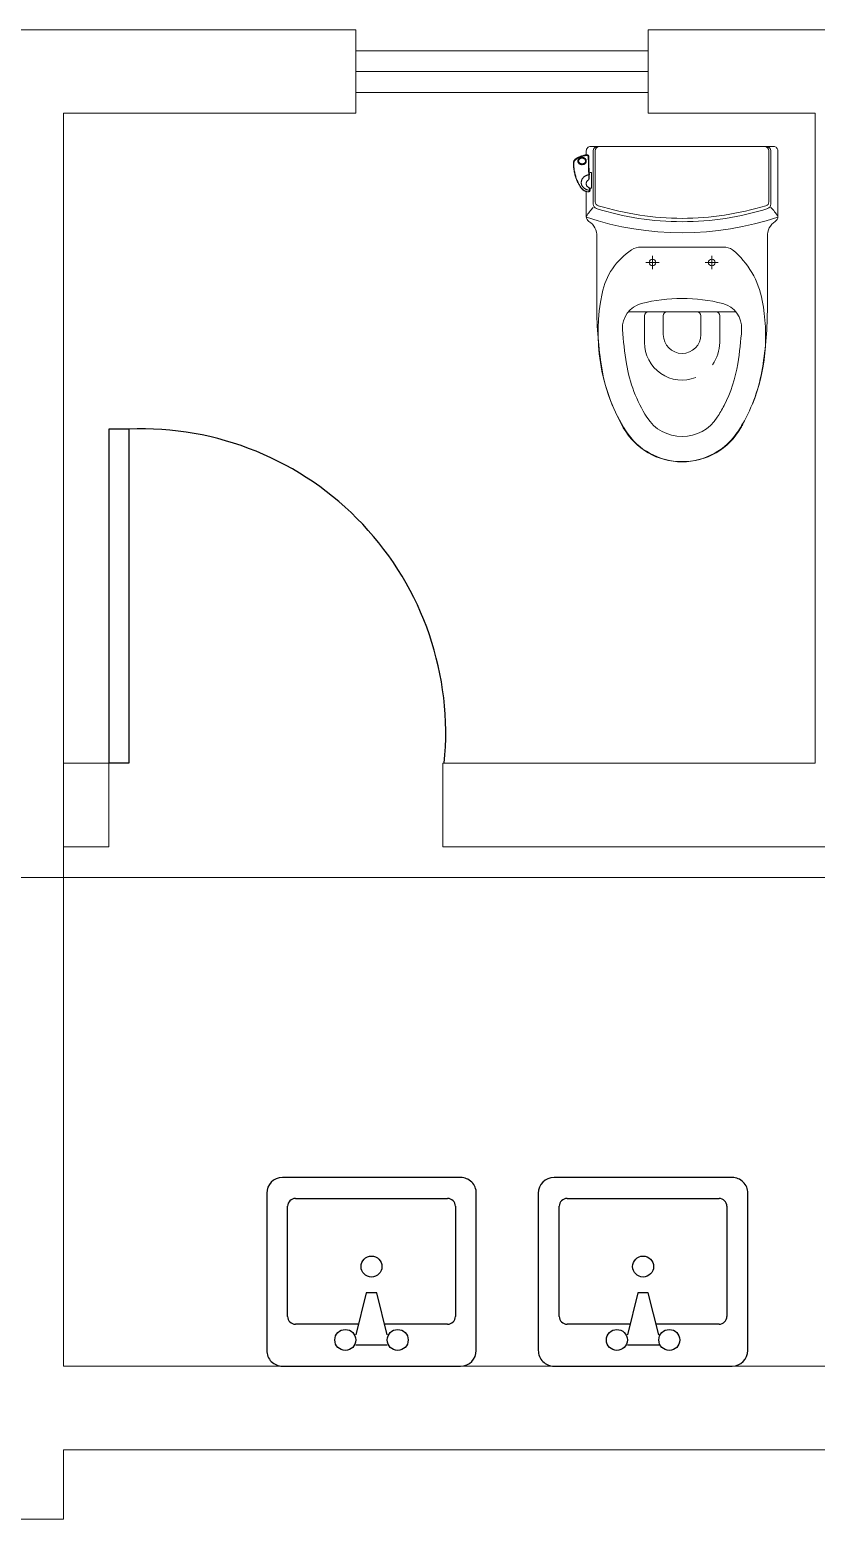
# Model space of a CAD drawing. Header units: inches. Extents: x 4 to 844, y 19 to 530.
# Drawn here: x 456.82 to 462.8, y 105.74 to 117.07 of the extents above; entities that cross this region are included whole.
import ezdxf

# ---------------------------------------------------------------- set-up
doc = ezdxf.new("R2010")
doc.units = ezdxf.units.IN
doc.header["$MEASUREMENT"] = 0
doc.linetypes.add('HIDDEN', pattern=[0.375, 0.25, -0.125])
for name, color, linetype in [('1', 1, 'Continuous'), ('BODY', 7, 'Continuous'), ('COVER', 7, 'Continuous'), ('DIM', 7, 'Continuous'), ('FUR', 6, 'Continuous'), ('HIDDEN', 8, 'HIDDEN'), ('TOIL', 2, 'Continuous')]:
    doc.layers.add(name, color=color, linetype=linetype)
doc.layers.add('EJES', color=2, linetype='Continuous', lineweight=100)

# ---------------------------------------------------------------- blocks, each defined once
blk = doc.blocks.new('DESK4')
at = {"color": 0}
for p, q in [((0, 1), (-0.06, 1)), ((0, 0), (-0.06, 0))]:
    blk.add_line(p, q, dxfattribs=at)
blk.add_lwpolyline([(-0.06, 1), (-0.06, 0)], dxfattribs=at)
blk.add_lwpolyline([(0.944, 0, 0.455404), (0, 1), (0, 0)], format="xyb", dxfattribs=at)
blk = doc.blocks.new('LAV3')
at = {"color": 0, "linetype": 'ByBlock'}
for p, q in [((177.8, 254), (-203.2, 254)), ((-241.3, 215.9), (-241.3, -215.9)), ((-139.7, 31.75), (-139.7, 184.15)), ((-120.65, 203.2), (146.05, 203.2)), ((165.1, 184.15), (165.1, -184.15)), ((215.9, -215.9), (215.9, 215.9)), ((-190.5, -38.1), (-190.5, 38.1)), ((-63.5, 12.7), (-165.1, 38.1)), ((-63.5, -12.7), (-63.5, 12.7)), ((-165.1, -38.1), (-63.5, -12.7)), ((-139.7, -184.15), (-139.7, -31.75)), ((146.05, -203.2), (-120.65, -203.2)), ((-203.2, -254), (177.8, -254))]:
    blk.add_line(p, q, dxfattribs=at)
for centre in [(-177.8, 63.5), (0, 0), (-177.8, -63.5)]:
    blk.add_circle(centre, 25.4, dxfattribs=at)
for centre, radius, start, end in [((-203.2, 215.9), 38.1, 90, 180), ((177.8, 215.9), 38.1, 0, 90), ((-120.65, 184.15), 19.05, 90, 180), ((146.05, 184.15), 19.05, 0, 90), ((-203.2, -215.9), 38.1, 180, 270), ((-120.65, -184.15), 19.05, 180, 270), ((146.05, -184.15), 19.05, 270, 0), ((177.8, -215.9), 38.1, 270, 0)]:
    blk.add_arc(centre, radius, start, end, dxfattribs=at)
blk = doc.blocks.new('洗手盆-6')
at = {"layer": 'TOIL', "color": 177, "lineweight": 100, "true_color": 0x293189}
blk.add_blockref('LAV3', (203.2, -254), dxfattribs=at)

msp = doc.modelspace()

# ---------------------------------------------------------------- linework, layer by layer
at = {"color": 18, "lineweight": 0, "true_color": 0x000000}
for p, q in [((453.26432, 117.06507), (458.34601, 117.06507)), ((453.26432, 117.06507), (459.29771, 117.06507)), ((459.29771, 116.42986), (459.29771, 117.06507)), ((461.52114, 116.42986), (461.52114, 117.06507)), ((463.74437, 117.06507), (461.52114, 117.06507)), ((459.29771, 116.90627), (461.52114, 116.90627)), ((459.29771, 116.74747), (461.52114, 116.74747)), ((459.29771, 116.58866), (461.52114, 116.58866)), ((457.0754, 116.42986), (459.29771, 116.42986)), ((457.07559, 116.42986), (457.07559, 106.90169)), ((461.52114, 116.42986), (462.79156, 116.42986)), ((462.79156, 116.42986), (462.79156, 111.48764)), ((457.57236, 111.48764), (457.0754, 111.48764)), ((457.1023, 111.48764), (457.57236, 111.48764)), ((457.1023, 111.48764), (457.41991, 111.48764)), ((457.41991, 111.48764), (457.41991, 110.85243)), ((459.96075, 111.48764), (462.79156, 111.48764)), ((459.96075, 111.48764), (459.96075, 110.85243)), ((457.41991, 110.85243), (457.0754, 110.85243)), ((459.96075, 110.85243), (463.74437, 110.85243)), ((457.07559, 106.90169), (467.87424, 106.90169)), ((457.07559, 106.26648), (457.07559, 105.73761)), ((457.07559, 106.26648), (467.87418, 106.26648)), ((456.44038, 105.73761), (457.07559, 105.73761))]:
    msp.add_line(p, q, dxfattribs=at)
at = {"layer": '1', "color": 18, "linetype": 'ByBlock', "lineweight": 0, "true_color": 0x000000}
for p, q in [((461.02112, 116.10684), (461.01452, 116.1047)), ((461.02008, 116.10661), (461.01692, 116.10559)), ((461.02325, 116.10757), (461.02008, 116.10661)), ((461.0278, 116.10877), (461.02112, 116.10684)), ((461.02644, 116.10849), (461.02325, 116.10757)), ((461.02964, 116.10935), (461.02644, 116.10849)), ((461.03454, 116.11048), (461.0278, 116.10877)), ((461.03286, 116.11017), (461.02964, 116.10935)), ((461.0361, 116.11094), (461.03286, 116.11017)), ((461.04134, 116.11198), (461.03454, 116.11048)), ((461.0416, 116.10716), (461.03493, 116.10568)), ((461.03933, 116.11166), (461.0361, 116.11094)), ((461.04256, 116.11233), (461.03933, 116.11166)), ((461.04819, 116.11327), (461.04134, 116.11198)), ((461.04831, 116.10843), (461.0416, 116.10716)), ((461.04582, 116.11295), (461.04256, 116.11233)), ((461.04911, 116.11352), (461.04582, 116.11295)), ((461.05507, 116.11434), (461.04819, 116.11327)), ((461.05506, 116.10948), (461.04831, 116.10843)), ((461.05241, 116.11405), (461.04911, 116.11352)), ((461.05514, 116.11445), (461.05241, 116.11405)), ((461.05618, 116.10957), (461.05506, 116.10948)), ((461.05659, 116.11445), (461.05507, 116.11434)), ((461.05541, 116.11448), (461.05514, 116.11445)), ((461.05622, 116.11455), (461.05541, 116.11448)), ((461.05731, 116.10953), (461.05618, 116.10957)), ((461.05703, 116.11457), (461.05622, 116.11455)), ((461.05812, 116.11439), (461.05659, 116.11445)), ((461.05784, 116.11453), (461.05703, 116.11457)), ((461.05843, 116.10936), (461.05731, 116.10953)), ((461.05865, 116.11445), (461.05784, 116.11453)), ((461.05963, 116.11416), (461.05812, 116.11439)), ((461.05946, 116.10908), (461.05843, 116.10936)), ((461.05945, 116.11432), (461.05865, 116.11445)), ((461.06024, 116.11413), (461.05945, 116.11432)), ((461.06046, 116.10868), (461.05946, 116.10908)), ((461.061, 116.11378), (461.05963, 116.11416)), ((461.06103, 116.11389), (461.06024, 116.11413)), ((461.06141, 116.10818), (461.06046, 116.10868)), ((461.06233, 116.11325), (461.061, 116.11378)), ((461.0618, 116.11361), (461.06103, 116.11389)), ((461.0623, 116.10757), (461.06141, 116.10818)), ((461.06254, 116.11327), (461.0618, 116.11361)), ((461.06312, 116.10687), (461.0623, 116.10757)), ((461.06359, 116.11258), (461.06233, 116.11325)), ((461.06327, 116.11289), (461.06254, 116.11327)), ((461.06385, 116.10609), (461.06312, 116.10687)), ((461.06396, 116.11247), (461.06327, 116.11289)), ((461.06476, 116.11178), (461.06359, 116.11258)), ((461.06463, 116.11201), (461.06396, 116.11247)), ((461.06525, 116.11151), (461.06463, 116.11201)), ((461.06585, 116.11085), (461.06476, 116.11178)), ((461.06585, 116.11097), (461.06525, 116.11151)), ((461.06642, 116.11039), (461.06585, 116.11097)), ((461.06682, 116.10982), (461.06585, 116.11085)), ((461.06695, 116.10977), (461.06642, 116.11039)), ((461.06766, 116.10869), (461.06682, 116.10982)), ((461.06744, 116.10912), (461.06695, 116.10977)), ((461.06768, 116.10877), (461.06744, 116.10912)), ((461.06837, 116.10747), (461.06766, 116.10869)), ((461.06894, 116.10619), (461.06837, 116.10747)), ((460.95261, 116.04976), (460.95258, 116.049)), ((460.95262, 116.04582), (460.95259, 116.04698)), ((460.9526, 116.04698), (460.95262, 116.04835)), ((460.95262, 116.04582), (460.9526, 116.04698)), ((460.95264, 116.05044), (460.95261, 116.04976)), ((460.95262, 116.04835), (460.95277, 116.05087)), ((460.95289, 116.03868), (460.95262, 116.04582)), ((460.9528, 116.05255), (460.95264, 116.05044)), ((460.95277, 116.05087), (460.95306, 116.05339)), ((460.95318, 116.05531), (460.9528, 116.05255)), ((460.95329, 116.03158), (460.95289, 116.03868)), ((460.95306, 116.05339), (460.95352, 116.05595)), ((460.95371, 116.05796), (460.95318, 116.05531)), ((460.95382, 116.02451), (460.95329, 116.03158)), ((460.95352, 116.05595), (460.95413, 116.05849)), ((460.95441, 116.06058), (460.95371, 116.05796)), ((460.95448, 116.01749), (460.95382, 116.02451)), ((460.95413, 116.05849), (460.95489, 116.06099)), ((460.95526, 116.06315), (460.95441, 116.06058)), ((460.95527, 116.01051), (460.95448, 116.01749)), ((460.95489, 116.06099), (460.95577, 116.06338)), ((460.95624, 116.06557), (460.95526, 116.06315)), ((460.95639, 116.0022), (460.95527, 116.01051)), ((460.95559, 116.04754), (460.95558, 116.04489)), ((460.95558, 116.04489), (460.9559, 116.0368)), ((460.95578, 116.05019), (460.95559, 116.04754)), ((460.95577, 116.06338), (460.95679, 116.06572)), ((460.95613, 116.05281), (460.95578, 116.05019)), ((460.9559, 116.0368), (460.95639, 116.02875)), ((460.95663, 116.05533), (460.95613, 116.05281)), ((460.95736, 116.06794), (460.95624, 116.06557)), ((460.95639, 116.02875), (460.95704, 116.02075)), ((460.95769, 115.99396), (460.95639, 116.0022)), ((460.95729, 116.05782), (460.95663, 116.05533)), ((460.95679, 116.06572), (460.95795, 116.068)), ((460.95704, 116.02075), (460.95785, 116.0128)), ((460.95811, 116.06026), (460.95729, 116.05782)), ((460.95862, 116.07024), (460.95736, 116.06794)), ((460.95917, 115.98579), (460.95769, 115.99396)), ((460.95785, 116.0128), (460.95883, 116.00492)), ((460.95795, 116.068), (460.95927, 116.07027)), ((460.95902, 116.06253), (460.95811, 116.06026)), ((460.95997, 116.07241), (460.95862, 116.07024)), ((460.95883, 116.00492), (460.95999, 115.99699)), ((460.96007, 116.06475), (460.95902, 116.06253)), ((460.95927, 116.07027), (460.96073, 116.07248)), ((460.96145, 116.07451), (460.95997, 116.07241)), ((460.95999, 115.99699), (460.96132, 115.98913)), ((460.96125, 116.0669), (460.96007, 116.06475)), ((460.96073, 116.07248), (460.96232, 116.07459)), ((460.96252, 116.06893), (460.96125, 116.0669)), ((460.96305, 116.07652), (460.96145, 116.07451)), ((460.96232, 116.07459), (460.96412, 116.07671)), ((460.9639, 116.07089), (460.96252, 116.06893)), ((460.96482, 116.07849), (460.96305, 116.07652)), ((460.9654, 116.07277), (460.9639, 116.07089)), ((460.96412, 116.07671), (460.96605, 116.07873)), ((460.9667, 116.08037), (460.96482, 116.07849)), ((460.96705, 116.07463), (460.9654, 116.07277)), ((460.96605, 116.07873), (460.9681, 116.08062)), ((460.96869, 116.08214), (460.9667, 116.08037)), ((460.96881, 116.07638), (460.96705, 116.07463)), ((460.9681, 116.08062), (460.97035, 116.08245)), ((460.97073, 116.08375), (460.96869, 116.08214)), ((460.97067, 116.07804), (460.96881, 116.07638)), ((460.97035, 116.08245), (460.97271, 116.08415)), ((460.97258, 116.07955), (460.97067, 116.07804)), ((460.97285, 116.08525), (460.97073, 116.08375)), ((460.97457, 116.08095), (460.97258, 116.07955)), ((460.97271, 116.08415), (460.97518, 116.08569)), ((460.97507, 116.08663), (460.97285, 116.08525)), ((460.97664, 116.08224), (460.97457, 116.08095)), ((460.97768, 116.08821), (460.97514, 116.08674)), ((460.9802, 116.08955), (460.97517, 116.08669)), ((460.98167, 116.0851), (460.97664, 116.08224)), ((460.98056, 116.08981), (460.97768, 116.08821)), ((460.98542, 116.09232), (460.9802, 116.08955)), ((460.98345, 116.09137), (460.98056, 116.08981)), ((460.98679, 116.08783), (460.98167, 116.0851)), ((460.98637, 116.09288), (460.98345, 116.09137)), ((460.99072, 116.09496), (460.98542, 116.09232)), ((460.98933, 116.09436), (460.98637, 116.09288)), ((460.99199, 116.09042), (460.98679, 116.08783)), ((460.987, 116.06678), (460.98704, 116.06877)), ((460.98713, 116.06479), (460.987, 116.06678)), ((460.98704, 116.06877), (460.98724, 116.07075)), ((460.98741, 116.06281), (460.98713, 116.06479)), ((460.98724, 116.07075), (460.9876, 116.07271)), ((460.98786, 116.06087), (460.98741, 116.06281)), ((460.9876, 116.07271), (460.98812, 116.07462)), ((460.98847, 116.05897), (460.98786, 116.06087)), ((460.98812, 116.07462), (460.98879, 116.07649)), ((460.98922, 116.05713), (460.98847, 116.05897)), ((460.98879, 116.07649), (460.9896, 116.0783)), ((460.9901, 116.05535), (460.98922, 116.05713)), ((460.99231, 116.09579), (460.98933, 116.09436)), ((460.9896, 116.0783), (460.99055, 116.08003)), ((460.99112, 116.05364), (460.9901, 116.05535)), ((460.99055, 116.08003), (460.99162, 116.08169)), ((460.9961, 116.09746), (460.99072, 116.09496)), ((460.99226, 116.05201), (460.99112, 116.05364)), ((460.99162, 116.08169), (460.99281, 116.08326)), ((460.99726, 116.09287), (460.99199, 116.09042)), ((460.99377, 116.05017), (460.99226, 116.05201)), ((460.99531, 116.09718), (460.99231, 116.09579)), ((460.99242, 116.06847), (460.99239, 116.06692)), ((460.99239, 116.06692), (460.99249, 116.06536)), ((460.99259, 116.07002), (460.99242, 116.06847)), ((460.99249, 116.06536), (460.99273, 116.06382)), ((460.99289, 116.07154), (460.99259, 116.07002)), ((460.99273, 116.06382), (460.9931, 116.06231)), ((460.99281, 116.08326), (460.9941, 116.08475)), ((460.99333, 116.07305), (460.99289, 116.07154)), ((460.9931, 116.06231), (460.9936, 116.06083)), ((460.99388, 116.07449), (460.99333, 116.07305)), ((460.9936, 116.06083), (460.99423, 116.05937)), ((460.99543, 116.04846), (460.99377, 116.05017)), ((460.99456, 116.0759), (460.99388, 116.07449)), ((460.9941, 116.08475), (460.99577, 116.0864)), ((460.99423, 116.05937), (460.99496, 116.05799)), ((460.99535, 116.07727), (460.99456, 116.0759)), ((460.99496, 116.05799), (460.9958, 116.05665)), ((460.99833, 116.09852), (460.99531, 116.09718)), ((460.99624, 116.07856), (460.99535, 116.07727)), ((460.99721, 116.04689), (460.99543, 116.04846)), ((460.99577, 116.0864), (460.99756, 116.08791)), ((460.9958, 116.05665), (460.99676, 116.05537)), ((461.00155, 116.0998), (460.9961, 116.09746)), ((460.99722, 116.07978), (460.99624, 116.07856)), ((460.99676, 116.05537), (460.99833, 116.05361)), ((460.9991, 116.04546), (460.99721, 116.04689)), ((460.99831, 116.08095), (460.99722, 116.07978)), ((461.0026, 116.09518), (460.99726, 116.09287)), ((460.99756, 116.08791), (460.99947, 116.08928)), ((460.99969, 116.08223), (460.99831, 116.08095)), ((461.00138, 116.09981), (460.99833, 116.09852)), ((460.99833, 116.05361), (461.00012, 116.05197)), ((461.00109, 116.04417), (460.9991, 116.04546)), ((460.99947, 116.08928), (461.00147, 116.0905)), ((461.00119, 116.08342), (460.99969, 116.08223)), ((461.00012, 116.05197), (461.00203, 116.05053)), ((461.00368, 116.04277), (461.00109, 116.04417)), ((461.00278, 116.08449), (461.00119, 116.08342)), ((461.00444, 116.10106), (461.00138, 116.09981)), ((461.00147, 116.0905), (461.00354, 116.09158)), ((461.00799, 116.10235), (461.00155, 116.0998)), ((461.00203, 116.05053), (461.00411, 116.04925)), ((461.00891, 116.09768), (461.0026, 116.09518)), ((461.00444, 116.08544), (461.00278, 116.08449)), ((461.00354, 116.09158), (461.00623, 116.0927)), ((461.00639, 116.04159), (461.00368, 116.04277)), ((461.00411, 116.04925), (461.00625, 116.04816)), ((461.00753, 116.10226), (461.00444, 116.10106)), ((461.00619, 116.08629), (461.00444, 116.08544)), ((461.00842, 116.08716), (461.00619, 116.08629)), ((461.00623, 116.0927), (461.00901, 116.0936)), ((461.00625, 116.04816), (461.00852, 116.04723)), ((461.00917, 116.04064), (461.00639, 116.04159)), ((461.01065, 116.10342), (461.00753, 116.10226)), ((461.01452, 116.1047), (461.00799, 116.10235)), ((461.01074, 116.08787), (461.00842, 116.08716)), ((461.00852, 116.04723), (461.01083, 116.04649)), ((461.01531, 116.09999), (461.00891, 116.09768)), ((461.00901, 116.0936), (461.01185, 116.09426)), ((461.01202, 116.03992), (461.00917, 116.04064)), ((461.01378, 116.10453), (461.01065, 116.10342)), ((461.0131, 116.08838), (461.01074, 116.08787)), ((461.01083, 116.04649), (461.01321, 116.04592)), ((461.01185, 116.09426), (461.01473, 116.09468)), ((461.01491, 116.03943), (461.01202, 116.03992)), ((461.01551, 116.08871), (461.0131, 116.08838)), ((461.01321, 116.04592), (461.01562, 116.04554)), ((461.01692, 116.10559), (461.01378, 116.10453)), ((461.01473, 116.09468), (461.01764, 116.09488)), ((461.01782, 116.03916), (461.01491, 116.03943)), ((461.02178, 116.1021), (461.01531, 116.09999)), ((461.01794, 116.08886), (461.01551, 116.08871)), ((461.01562, 116.04554), (461.01805, 116.04533)), ((461.01764, 116.09488), (461.02056, 116.09483)), ((461.02074, 116.03912), (461.01782, 116.03916)), ((461.02037, 116.08882), (461.01794, 116.08886)), ((461.01805, 116.04533), (461.02048, 116.04529)), ((461.0228, 116.08861), (461.02037, 116.08882)), ((461.02048, 116.04529), (461.0229, 116.04544)), ((461.02056, 116.09483), (461.02347, 116.09456)), ((461.02365, 116.0393), (461.02074, 116.03912)), ((461.02833, 116.10399), (461.02178, 116.1021)), ((461.0252, 116.08821), (461.0228, 116.08861)), ((461.0229, 116.04544), (461.02531, 116.04576)), ((461.02347, 116.09456), (461.02635, 116.09405)), ((461.02653, 116.03971), (461.02365, 116.0393)), ((461.02758, 116.08762), (461.0252, 116.08821)), ((461.02531, 116.04576), (461.02767, 116.04625)), ((461.02635, 116.09405), (461.02919, 116.0933)), ((461.02936, 116.04035), (461.02653, 116.03971)), ((461.02988, 116.08686), (461.02758, 116.08762)), ((461.02767, 116.04625), (461.02999, 116.04693)), ((461.03493, 116.10568), (461.02833, 116.10399)), ((461.02919, 116.0933), (461.03197, 116.09232)), ((461.03213, 116.04122), (461.02936, 116.04035)), ((461.03214, 116.0859), (461.02988, 116.08686)), ((461.02999, 116.04693), (461.03221, 116.04778)), ((461.03197, 116.09232), (461.03467, 116.09111)), ((461.03481, 116.04231), (461.03213, 116.04122)), ((461.03428, 116.08478), (461.03214, 116.0859)), ((461.03221, 116.04778), (461.03395, 116.0486)), ((461.03395, 116.0486), (461.0356, 116.04953)), ((461.03635, 116.08346), (461.03428, 116.08478)), ((461.03467, 116.09111), (461.03726, 116.08967)), ((461.03688, 116.04335), (461.03481, 116.04231)), ((461.0356, 116.04953), (461.03719, 116.05057)), ((461.03825, 116.08199), (461.03635, 116.08346)), ((461.03887, 116.04454), (461.03688, 116.04335)), ((461.03719, 116.05057), (461.03868, 116.05173)), ((461.03726, 116.08967), (461.03924, 116.08834)), ((461.04003, 116.08032), (461.03825, 116.08199)), ((461.03868, 116.05173), (461.04005, 116.05298)), ((461.04077, 116.04587), (461.03887, 116.04454)), ((461.03924, 116.08834), (461.04112, 116.08688)), ((461.0416, 116.07852), (461.04003, 116.08032)), ((461.04005, 116.05298), (461.04114, 116.05413)), ((461.04255, 116.04735), (461.04077, 116.04587)), ((461.04112, 116.08688), (461.04289, 116.08527)), ((461.04114, 116.05413), (461.04212, 116.05533)), ((461.04255, 116.07721), (461.0416, 116.07852)), ((461.04212, 116.05533), (461.043, 116.05659)), ((461.04339, 116.07585), (461.04255, 116.07721)), ((461.04422, 116.04896), (461.04255, 116.04735)), ((461.04289, 116.08527), (461.04454, 116.08353)), ((461.043, 116.05659), (461.04379, 116.05794)), ((461.04412, 116.07446), (461.04339, 116.07585)), ((461.04379, 116.05794), (461.04446, 116.05933)), ((461.04474, 116.07298), (461.04412, 116.07446)), ((461.0455, 116.05042), (461.04422, 116.04896)), ((461.04446, 116.05933), (461.04501, 116.06076)), ((461.04454, 116.08353), (461.04604, 116.08165)), ((461.04524, 116.07149), (461.04474, 116.07298)), ((461.04501, 116.06076), (461.04545, 116.06226)), ((461.04561, 116.06997), (461.04524, 116.07149)), ((461.04545, 116.06226), (461.04575, 116.06377)), ((461.04668, 116.05196), (461.0455, 116.05042)), ((461.04585, 116.06842), (461.04561, 116.06997)), ((461.04575, 116.06377), (461.04591, 116.06531)), ((461.04595, 116.06687), (461.04585, 116.06842)), ((461.04591, 116.06531), (461.04595, 116.06687)), ((461.04604, 116.08165), (461.04717, 116.08)), ((461.04774, 116.05359), (461.04668, 116.05196)), ((461.04717, 116.08), (461.04819, 116.07826)), ((461.04868, 116.0553), (461.04774, 116.05359)), ((461.04819, 116.07826), (461.04907, 116.07646)), ((461.04949, 116.05708), (461.04868, 116.0553)), ((461.04907, 116.07646), (461.04981, 116.07459)), ((461.05016, 116.05893), (461.04949, 116.05708)), ((461.04981, 116.07459), (461.05041, 116.07267)), ((461.05067, 116.06083), (461.05016, 116.05893)), ((461.05041, 116.07267), (461.05086, 116.07072)), ((461.05103, 116.06278), (461.05067, 116.06083)), ((461.05086, 116.07072), (461.05115, 116.06874)), ((461.05123, 116.06475), (461.05103, 116.06278)), ((461.05115, 116.06874), (461.05127, 116.06674)), ((461.05127, 116.06674), (461.05123, 116.06475)), ((461.06449, 116.10523), (461.06385, 116.10609)), ((461.06502, 116.10431), (461.06449, 116.10523)), ((461.06545, 116.10333), (461.06502, 116.10431)), ((461.06577, 116.10232), (461.06545, 116.10333)), ((461.06597, 116.10128), (461.06577, 116.10232)), ((461.06605, 116.10023), (461.06597, 116.10128)), ((461.06615, 116.09408), (461.06605, 116.10023)), ((461.06626, 116.08794), (461.06615, 116.09408)), ((461.06644, 116.07803), (461.06626, 116.08794)), ((461.06664, 116.06816), (461.06644, 116.07803)), ((461.06684, 116.05835), (461.06664, 116.06816)), ((461.06706, 116.04858), (461.06684, 116.05835)), ((461.0673, 116.03888), (461.06706, 116.04858)), ((461.06754, 116.02931), (461.0673, 116.03888)), ((461.06779, 116.0198), (461.06754, 116.02931)), ((461.06806, 116.01036), (461.06779, 116.0198)), ((461.06833, 116.00099), (461.06806, 116.01036)), ((461.06862, 115.99169), (461.06833, 116.00099)), ((461.06936, 116.10486), (461.06894, 116.10619)), ((461.06962, 116.10349), (461.06936, 116.10486)), ((461.06972, 116.10216), (461.06962, 116.10349)), ((461.06989, 116.09268), (461.06972, 116.10211)), ((461.07006, 116.0833), (461.06989, 116.09268)), ((461.07025, 116.07396), (461.07006, 116.0833)), ((461.07044, 116.06466), (461.07025, 116.07396)), ((461.07064, 116.05557), (461.07044, 116.06466)), ((461.07085, 116.04652), (461.07064, 116.05557)), ((461.07108, 116.03753), (461.07085, 116.04652)), ((461.07131, 116.02859), (461.07108, 116.03753)), ((461.07155, 116.01971), (461.07131, 116.02859)), ((461.0718, 116.01088), (461.07155, 116.01971)), ((461.07207, 116.00212), (461.0718, 116.01088)), ((461.07234, 115.99353), (461.07207, 116.00212)), ((461.07234, 115.99342), (461.07234, 115.99353)), ((461.07243, 115.99095), (461.07234, 115.99342)), ((461.07235, 115.99348), (461.07235, 115.99353)), ((460.96083, 115.97771), (460.95917, 115.98579)), ((460.96268, 115.96972), (460.96083, 115.97771)), ((460.96132, 115.98913), (460.96282, 115.98135)), ((460.9647, 115.96182), (460.96268, 115.96972)), ((460.96282, 115.98135), (460.96448, 115.97364)), ((460.96448, 115.97364), (460.96631, 115.96602)), ((460.9669, 115.95402), (460.9647, 115.96182)), ((460.96631, 115.96602), (460.96819, 115.95886)), ((460.96928, 115.94632), (460.9669, 115.95402)), ((460.96819, 115.95886), (460.97023, 115.95177)), ((460.97161, 115.93935), (460.96928, 115.94632)), ((460.97023, 115.95177), (460.97241, 115.94477)), ((460.97409, 115.93248), (460.97161, 115.93935)), ((460.97241, 115.94477), (460.97474, 115.93786)), ((460.97671, 115.92569), (460.97409, 115.93248)), ((460.97474, 115.93786), (460.9772, 115.93104)), ((460.97948, 115.919), (460.97671, 115.92569)), ((460.9772, 115.93104), (460.97981, 115.92431)), ((460.98239, 115.91241), (460.97948, 115.919)), ((460.97981, 115.92431), (460.98257, 115.91768)), ((460.9853, 115.9062), (460.98239, 115.91241)), ((460.98257, 115.91768), (460.98546, 115.91114)), ((460.98835, 115.90008), (460.9853, 115.9062)), ((460.98546, 115.91114), (460.9885, 115.9047)), ((460.99153, 115.89406), (460.98835, 115.90008)), ((460.9885, 115.9047), (460.99167, 115.89837)), ((460.99483, 115.88813), (460.99153, 115.89406)), ((460.99167, 115.89837), (460.99516, 115.89183)), ((460.99826, 115.88231), (460.99483, 115.88813)), ((460.99516, 115.89183), (460.9988, 115.8854)), ((461.00182, 115.87658), (460.99826, 115.88231)), ((460.9988, 115.8854), (461.00259, 115.87908)), ((461.01273, 115.90216), (461.01277, 115.90549)), ((461.01291, 115.89885), (461.01273, 115.90216)), ((461.01277, 115.90549), (461.01304, 115.90882)), ((461.01322, 115.89625), (461.01291, 115.89885)), ((461.01304, 115.90882), (461.0134, 115.91139)), ((461.01366, 115.89367), (461.01322, 115.89625)), ((461.0134, 115.91139), (461.01389, 115.91394)), ((461.01424, 115.89112), (461.01366, 115.89367)), ((461.01389, 115.91394), (461.01452, 115.91649)), ((461.01496, 115.88859), (461.01424, 115.89112)), ((461.01452, 115.91649), (461.01527, 115.91901)), ((461.01579, 115.88618), (461.01496, 115.88859)), ((461.01527, 115.91901), (461.01644, 115.92222)), ((461.01674, 115.88379), (461.01579, 115.88618)), ((461.01644, 115.92222), (461.01782, 115.92539)), ((461.01782, 115.88144), (461.01674, 115.88379)), ((461.01782, 115.92539), (461.0194, 115.92849)), ((461.01902, 115.87914), (461.01782, 115.88144)), ((461.0194, 115.92849), (461.02076, 115.93083)), ((461.02076, 115.93083), (461.02223, 115.93313)), ((461.02223, 115.93313), (461.02382, 115.93538)), ((461.02382, 115.93538), (461.02552, 115.93757)), ((461.02552, 115.93757), (461.02792, 115.94036)), ((461.02792, 115.94036), (461.0305, 115.94303)), ((461.0305, 115.94303), (461.03325, 115.94559)), ((461.03325, 115.94559), (461.03548, 115.94747)), ((461.03548, 115.94747), (461.0378, 115.94927)), ((461.0378, 115.94927), (461.04021, 115.95098)), ((461.04021, 115.95098), (461.0427, 115.95261)), ((461.0427, 115.95261), (461.04526, 115.95414)), ((461.04526, 115.95414), (461.04789, 115.95558)), ((461.04789, 115.95558), (461.05059, 115.95692)), ((461.05032, 115.89685), (461.05022, 115.89444)), ((461.05022, 115.89444), (461.05031, 115.89204)), ((461.05031, 115.89204), (461.05058, 115.88966)), ((461.05062, 115.89925), (461.05032, 115.89685)), ((461.05058, 115.88966), (461.05105, 115.88732)), ((461.05059, 115.95692), (461.05336, 115.95816)), ((461.05107, 115.90149), (461.05062, 115.89925)), ((461.05105, 115.88732), (461.05173, 115.88496)), ((461.0517, 115.90373), (461.05107, 115.90149)), ((461.05249, 115.90593), (461.0517, 115.90373)), ((461.05173, 115.88496), (461.05261, 115.88264)), ((461.05345, 115.90809), (461.05249, 115.90593)), ((461.05261, 115.88264), (461.05369, 115.88039)), ((461.05336, 115.95816), (461.05626, 115.95934)), ((461.05456, 115.91019), (461.05345, 115.90809)), ((461.05369, 115.88039), (461.05495, 115.87821)), ((461.05581, 115.91219), (461.05456, 115.91019)), ((461.05721, 115.91412), (461.05581, 115.91219)), ((461.05626, 115.95934), (461.05922, 115.9604)), ((461.05876, 115.91597), (461.05721, 115.91412)), ((461.06045, 115.91773), (461.05876, 115.91597)), ((461.05922, 115.9604), (461.06223, 115.96136)), ((461.06227, 115.91939), (461.06045, 115.91773)), ((461.06223, 115.96136), (461.06529, 115.9622)), ((461.06388, 115.92068), (461.06227, 115.91939)), ((461.06557, 115.92189), (461.06388, 115.92068)), ((461.06529, 115.9622), (461.06744, 115.96272)), ((461.06734, 115.92301), (461.06557, 115.92189)), ((461.06919, 115.92404), (461.06734, 115.92301)), ((461.06744, 115.96272), (461.0696, 115.96318)), ((461.06887, 115.98401), (461.06862, 115.99169)), ((461.06913, 115.97638), (461.06887, 115.98401)), ((461.06939, 115.96882), (461.06913, 115.97638)), ((461.06919, 115.92404), (461.06932, 115.92721)), ((461.07004, 115.92692), (461.06919, 115.92405)), ((461.06919, 115.92405), (461.06919, 115.92404)), ((461.06932, 115.92721), (461.06943, 115.93038)), ((461.0696, 115.96318), (461.06939, 115.96882)), ((461.06943, 115.93038), (461.06953, 115.93357)), ((461.06953, 115.93357), (461.0696, 115.93675)), ((461.06964, 115.96136), (461.0696, 115.96318)), ((461.0696, 115.93675), (461.06966, 115.93992)), ((461.06967, 115.95951), (461.06964, 115.96136)), ((461.06966, 115.93992), (461.06971, 115.94308)), ((461.0697, 115.95765), (461.06967, 115.95951)), ((461.06972, 115.95576), (461.0697, 115.95765)), ((461.06971, 115.94308), (461.06974, 115.9463)), ((461.06974, 115.95265), (461.06972, 115.95576)), ((461.06975, 115.9495), (461.06974, 115.95265)), ((461.06974, 115.9463), (461.06975, 115.9495)), ((461.07093, 115.92977), (461.07004, 115.92692)), ((461.07151, 115.93164), (461.07093, 115.92977)), ((461.07207, 115.93352), (461.07151, 115.93164)), ((461.07258, 115.93539), (461.07207, 115.93352)), ((461.07253, 115.98856), (461.07243, 115.99095)), ((461.07264, 115.98618), (461.07253, 115.98856)), ((461.07291, 115.93677), (461.07258, 115.93539)), ((461.07276, 115.9839), (461.07264, 115.98618)), ((461.0729, 115.98174), (461.07276, 115.9839)), ((461.07304, 115.97972), (461.0729, 115.98174)), ((461.07319, 115.93815), (461.07291, 115.93677)), ((461.07296, 115.96466), (461.07306, 115.9619)), ((461.07319, 115.97784), (461.07304, 115.97972)), ((461.07306, 115.9619), (461.07314, 115.95907)), ((461.07314, 115.95907), (461.07322, 115.9562)), ((461.07335, 115.97616), (461.07319, 115.97784)), ((461.07339, 115.9395), (461.07319, 115.93815)), ((461.07322, 115.9562), (461.07329, 115.95328)), ((461.07329, 115.95328), (461.07335, 115.95022)), ((461.07352, 115.97462), (461.07335, 115.97616)), ((461.07335, 115.95022), (461.07341, 115.94712)), ((461.07348, 115.94084), (461.07339, 115.9395)), ((461.07341, 115.94712), (461.07345, 115.94399)), ((461.07345, 115.94399), (461.07348, 115.94084)), ((461.07369, 115.97324), (461.07352, 115.97462)), ((461.07387, 115.97203), (461.07369, 115.97324)), ((461.07405, 115.97099), (461.07387, 115.97203)), ((461.07399, 115.97171), (461.07422, 115.9714)), ((461.07405, 115.97138), (461.07401, 115.97156)), ((461.07412, 115.97107), (461.07405, 115.97138)), ((461.07424, 115.97013), (461.07405, 115.97099)), ((461.07418, 115.97082), (461.07412, 115.97107)), ((461.07423, 115.97063), (461.07418, 115.97082)), ((461.07422, 115.9714), (461.0746, 115.97072)), ((461.07427, 115.9705), (461.07423, 115.97063)), ((461.07444, 115.96946), (461.07424, 115.97013)), ((461.0743, 115.97041), (461.07427, 115.9705)), ((461.07431, 115.97037), (461.0743, 115.97041)), ((461.07432, 115.97037), (461.07431, 115.97037)), ((461.07463, 115.96897), (461.07444, 115.96946)), ((461.0746, 115.97072), (461.0748, 115.97024)), ((461.07483, 115.96867), (461.07463, 115.96897)), ((461.0748, 115.97024), (461.07495, 115.96973)), ((461.07503, 115.96856), (461.07483, 115.96867)), ((461.07495, 115.96973), (461.07504, 115.96917)), ((461.07504, 115.96917), (461.07503, 115.96856)), ((461.09116, 115.86106), (461.09116, 115.97853)), ((461.00551, 115.87096), (461.00182, 115.87658)), ((461.00259, 115.87908), (461.00654, 115.87289)), ((461.00933, 115.86543), (461.00551, 115.87096)), ((461.00654, 115.87289), (461.01064, 115.86682)), ((461.01328, 115.86001), (461.00933, 115.86543)), ((461.01064, 115.86682), (461.01508, 115.86063)), ((461.01736, 115.8547), (461.01328, 115.86001)), ((461.01508, 115.86063), (461.01969, 115.85457)), ((461.01792, 115.854), (461.01736, 115.8547)), ((461.01795, 115.85398), (461.01866, 115.85313)), ((461.01866, 115.85313), (461.0196, 115.8521)), ((461.02041, 115.87677), (461.01902, 115.87914)), ((461.0196, 115.8521), (461.02059, 115.85108)), ((461.01969, 115.85457), (461.0212, 115.85277)), ((461.02193, 115.87445), (461.02041, 115.87677)), ((461.02059, 115.85108), (461.02161, 115.8501)), ((461.0212, 115.85277), (461.02285, 115.85104)), ((461.02161, 115.8501), (461.02268, 115.84913)), ((461.02358, 115.87219), (461.02193, 115.87445)), ((461.02268, 115.84913), (461.0238, 115.84818)), ((461.02285, 115.85104), (461.02462, 115.84938)), ((461.02535, 115.86999), (461.02358, 115.87219)), ((461.0238, 115.84818), (461.02496, 115.84725)), ((461.02462, 115.84938), (461.02658, 115.84776)), ((461.02496, 115.84725), (461.02617, 115.84634)), ((461.02718, 115.86793), (461.02535, 115.86999)), ((461.02617, 115.84634), (461.02742, 115.84546)), ((461.02658, 115.84776), (461.02865, 115.84622)), ((461.02912, 115.86592), (461.02718, 115.86793)), ((461.02742, 115.84546), (461.02871, 115.8446)), ((461.02865, 115.84622), (461.03083, 115.84477)), ((461.02871, 115.8446), (461.03004, 115.84377)), ((461.03117, 115.86399), (461.02912, 115.86592)), ((461.03004, 115.84377), (461.03142, 115.84296)), ((461.03083, 115.84477), (461.03303, 115.84345)), ((461.03331, 115.86212), (461.03117, 115.86399)), ((461.03142, 115.84296), (461.03284, 115.84218)), ((461.03284, 115.84218), (461.03429, 115.84142)), ((461.03303, 115.84345), (461.03532, 115.84222)), ((461.03564, 115.86027), (461.03331, 115.86212)), ((461.03429, 115.84142), (461.03578, 115.8407)), ((461.03532, 115.84222), (461.03769, 115.84108)), ((461.03806, 115.8585), (461.03564, 115.86027)), ((461.03578, 115.8407), (461.03732, 115.84)), ((461.03732, 115.84), (461.03889, 115.83933)), ((461.03769, 115.84108), (461.04018, 115.83999)), ((461.04058, 115.85681), (461.03806, 115.8585)), ((461.03889, 115.83933), (461.04049, 115.83868)), ((461.04018, 115.83999), (461.04273, 115.839)), ((461.04049, 115.83868), (461.04213, 115.83807)), ((461.04318, 115.85521), (461.04058, 115.85681)), ((461.04213, 115.83807), (461.04379, 115.83749)), ((461.04273, 115.839), (461.04534, 115.8381)), ((461.04579, 115.85374), (461.04318, 115.85521)), ((461.04379, 115.83749), (461.04548, 115.83695)), ((461.04534, 115.8381), (461.04788, 115.83732)), ((461.04548, 115.83695), (461.0472, 115.83643)), ((461.04848, 115.85235), (461.04579, 115.85374)), ((461.0472, 115.83643), (461.04895, 115.83595)), ((461.04788, 115.83732), (461.05046, 115.83662)), ((461.05123, 115.85104), (461.04848, 115.85235)), ((461.04895, 115.83595), (461.05073, 115.8355)), ((461.05046, 115.83662), (461.05309, 115.83599)), ((461.05073, 115.8355), (461.05254, 115.83509)), ((461.05405, 115.84983), (461.05123, 115.85104)), ((461.05254, 115.83509), (461.05437, 115.8347)), ((461.05309, 115.83599), (461.05575, 115.83545)), ((461.05746, 115.84851), (461.05405, 115.84983)), ((461.05437, 115.8347), (461.05532, 115.83452)), ((461.05495, 115.87821), (461.0564, 115.87612)), ((461.05532, 115.83452), (461.06102, 115.83347)), ((461.05575, 115.83545), (461.06435, 115.83387)), ((461.0564, 115.87612), (461.05799, 115.87416)), ((461.06095, 115.84731), (461.05746, 115.84851)), ((461.05799, 115.87416), (461.05976, 115.8723)), ((461.05976, 115.8723), (461.0617, 115.87054)), ((461.06451, 115.84624), (461.06095, 115.84731)), ((461.06102, 115.83347), (461.06395, 115.83294)), ((461.0617, 115.87054), (461.06378, 115.8689)), ((461.06378, 115.8689), (461.06601, 115.86739)), ((461.06396, 115.83294), (461.06449, 115.83286)), ((461.06435, 115.83387), (461.0654, 115.83372)), ((461.06449, 115.83286), (461.06531, 115.83276)), ((461.06813, 115.8453), (461.06451, 115.84624)), ((461.06531, 115.83276), (461.06613, 115.8327)), ((461.0654, 115.83372), (461.06646, 115.83367)), ((461.06601, 115.86739), (461.06797, 115.86624)), ((461.06613, 115.8327), (461.06695, 115.83269)), ((461.06646, 115.83367), (461.06751, 115.83369)), ((461.06695, 115.83269), (461.06777, 115.83272)), ((461.06751, 115.83369), (461.06855, 115.83381)), ((461.06777, 115.83272), (461.06857, 115.83279)), ((461.06797, 115.86624), (461.07001, 115.86518)), ((461.07179, 115.84449), (461.06813, 115.8453)), ((461.06855, 115.83381), (461.06956, 115.834)), ((461.06857, 115.83279), (461.06936, 115.8329)), ((461.06936, 115.8329), (461.07015, 115.83305)), ((461.06956, 115.834), (461.07052, 115.83428)), ((461.07001, 115.86518), (461.07214, 115.86422)), ((461.07015, 115.83305), (461.07093, 115.83324)), ((461.07052, 115.83428), (461.07143, 115.83464)), ((461.07093, 115.83324), (461.0717, 115.83347)), ((461.07143, 115.83464), (461.07228, 115.83507)), ((461.0717, 115.83347), (461.07245, 115.83375)), ((461.07549, 115.84381), (461.07179, 115.84449)), ((461.07244, 115.86341), (461.07214, 115.86422)), ((461.07214, 115.86422), (461.07214, 115.86422)), ((461.07214, 115.86422), (461.07317, 115.86329)), ((461.07228, 115.83507), (461.07305, 115.83557)), ((461.07272, 115.86251), (461.07244, 115.86341)), ((461.07245, 115.83375), (461.07317, 115.83406)), ((461.073, 115.86154), (461.07272, 115.86251)), ((461.07326, 115.86047), (461.073, 115.86154)), ((461.07305, 115.83557), (461.07374, 115.83613)), ((461.07317, 115.86329), (461.07422, 115.86251)), ((461.07317, 115.83406), (461.07387, 115.83442)), ((461.07361, 115.85885), (461.07326, 115.86047)), ((461.07395, 115.85706), (461.07361, 115.85885)), ((461.07374, 115.83613), (461.07434, 115.83675)), ((461.07387, 115.83442), (461.07452, 115.83481)), ((461.07426, 115.85508), (461.07395, 115.85706)), ((461.07422, 115.86251), (461.07493, 115.86207)), ((461.07455, 115.85298), (461.07426, 115.85508)), ((461.07434, 115.83675), (461.07484, 115.83742)), ((461.07452, 115.83481), (461.07513, 115.83523)), ((461.07483, 115.85071), (461.07455, 115.85298)), ((461.07509, 115.84828), (461.07483, 115.85071)), ((461.07484, 115.83742), (461.07523, 115.83814)), ((461.07493, 115.86207), (461.0756, 115.8617)), ((461.0753, 115.8461), (461.07509, 115.84828)), ((461.07513, 115.83523), (461.07571, 115.83568)), ((461.07523, 115.83814), (461.0755, 115.83889)), ((461.07549, 115.84381), (461.0753, 115.8461)), ((461.07569, 115.84066), (461.07549, 115.84381)), ((461.0755, 115.83889), (461.07566, 115.83967)), ((461.0756, 115.8617), (461.07623, 115.86141)), ((461.07566, 115.83967), (461.07569, 115.84066)), ((461.07571, 115.83568), (461.07625, 115.83617)), ((461.07623, 115.86141), (461.07663, 115.86125)), ((461.07625, 115.83617), (461.07675, 115.83669)), ((461.07663, 115.86125), (461.07698, 115.86114)), ((461.07675, 115.83669), (461.07721, 115.83725)), ((461.07698, 115.86114), (461.07704, 115.86113)), ((461.07721, 115.83725), (461.07762, 115.83782)), ((461.07742, 115.86109), (461.07761, 115.85963)), ((461.07761, 115.85963), (461.0778, 115.85805)), ((461.07762, 115.83782), (461.07798, 115.83842)), ((461.0778, 115.85805), (461.07798, 115.85636)), ((461.07798, 115.85636), (461.07816, 115.85455)), ((461.07798, 115.83842), (461.07829, 115.83903)), ((461.07816, 115.85455), (461.07833, 115.85257)), ((461.07829, 115.83903), (461.07855, 115.83966)), ((461.07833, 115.85257), (461.0785, 115.85048)), ((461.0785, 115.85048), (461.07867, 115.84827)), ((461.07855, 115.83966), (461.07875, 115.84029)), ((461.07867, 115.84827), (461.07882, 115.84596)), ((461.07875, 115.84029), (461.07889, 115.84093)), ((461.07882, 115.84596), (461.07902, 115.84282)), ((461.07889, 115.84093), (461.07899, 115.84158)), ((461.07899, 115.84158), (461.07901, 115.84173)), ((461.07902, 115.84282), (461.07901, 115.84175)), ((461.07901, 115.84175), (461.07901, 115.84173)), ((461.07902, 115.84282), (461.07929, 115.84577)), ((461.07908, 115.84249), (461.07958, 115.848)), ((461.07929, 115.84577), (461.07956, 115.84872)), ((461.07956, 115.85881), (461.07957, 115.8606)), ((461.07957, 115.85641), (461.07956, 115.85881)), ((461.07956, 115.84872), (461.0796, 115.84909)), ((461.07958, 115.85408), (461.07957, 115.85641)), ((461.0796, 115.85176), (461.07958, 115.85408)), ((461.07958, 115.848), (461.07961, 115.84836)), ((461.07963, 115.84951), (461.0796, 115.85176)), ((461.0796, 115.84909), (461.07963, 115.84946)), ((461.07961, 115.84836), (461.07962, 115.84853)), ((461.07962, 115.84853), (461.07963, 115.84871)), ((461.07963, 115.84946), (461.07963, 115.84951)), ((461.07963, 115.84871), (461.07963, 115.84946))]:
    msp.add_line(p, q, dxfattribs=at)
for centre, major_axis, start_param, end_param in [((461.09116, 115.9198), (-0.04267, 0.04267), 5.52481745, 5.79910505), ((461.66759, 115.92521), (-0.42024, -0.42024), -0.82969912, -0.8116945), ((461.47306, 115.93403), (-0.28255, 0.28255), 0.7180951, 0.74158549), ((461.29153, 115.94653), (-0.15389, -0.15389), -0.886821, -0.85149982), ((461.08957, 115.97853), (-0.00112, 0.00112), 3.92699082, 5.52481744), ((461.09116, 115.9198), (-0.04267, -0.04267), 0.54912073, 0.75836781), ((461.08957, 115.86106), (-0.00112, -0.00112), 0.75836786, 2.35619449)]:
    msp.add_ellipse(centre, major_axis=major_axis, ratio=1, start_param=start_param, end_param=end_param, dxfattribs=at)
at = {"layer": 'BODY', "color": 18, "linetype": 'ByBlock', "lineweight": 0, "true_color": 0x000000}
for p, q in [((461.0513, 116.1089), (461.0513, 116.14557)), ((461.08306, 116.17733), (462.47641, 116.17733)), ((461.10449, 115.73873), (461.10449, 116.14557)), ((461.11974, 116.14557), (461.11974, 115.75678)), ((462.43973, 116.14557), (462.43973, 115.75678)), ((462.45498, 115.73873), (462.45498, 116.14557)), ((462.50817, 115.6436), (462.50817, 116.14557)), ((461.0513, 115.6436), (461.0513, 115.83642)), ((461.13096, 115.49281), (461.13096, 114.95466)), ((462.42851, 115.49281), (462.42851, 114.95466))]:
    msp.add_line(p, q, dxfattribs=at)
for centre, major_axis, start_param, end_param in [((461.08306, 116.14557), (-0.02246, 0.02246), 5.49778714, 7.06858347), ((461.13625, 116.14557), (-0.02246, -0.02246), 3.92699082, 5.49778714), ((461.15151, 116.14557), (-0.02246, -0.02246), 3.92699082, 5.49778714), ((462.40797, 116.14557), (-0.02246, 0.02246), 3.92699082, 5.49778714), ((462.42322, 116.14557), (-0.02246, 0.02246), 3.92699082, 5.49778714), ((462.47641, 116.14557), (-0.02246, -0.02246), 2.35619449, 3.92699082), ((461.1377, 115.73793), (-0.02349, -0.02349), -0.80955476, 0.51889852), ((461.15151, 115.75678), (-0.02246, 0.02246), 0.78539816, 2.08270804), ((461.77974, 117.76531), (-1.52722, -1.52722), 0.47808915, 0.78539816), ((461.79646, 117.9151), (-1.6153, -1.6153), 0.49478693, 0.77807657), ((461.76301, 117.9151), (-1.6153, 1.6153), 2.36351609, 2.64680572), ((461.77974, 117.76531), (-1.52722, 1.52722), 2.35619449, 2.6635035), ((462.40797, 115.75678), (-0.02246, -0.02246), 1.05888461, 2.35619449), ((462.42177, 115.73793), (-0.02349, 0.02349), 2.62269413, 3.95114742), ((461.09417, 115.6436), (-0.03032, -0.03032), -0.78539816, 0.22665481), ((461.77687, 117.80523), (-1.61521, -1.61521), 0.46226276, 1.1112531), ((461.0041, 115.49953), (-0.08983, -0.08983), 2.30326259, 3.36824747), ((462.55537, 115.49953), (-0.08983, 0.08983), 6.05653049, 7.12151537), ((462.4653, 115.6436), (-0.03032, 0.03032), 2.91493784, 3.92699082), ((463.98941, 114.95466), (-2.02123, -2.02123), -0.78539816, -0.62389588), ((459.57006, 114.95466), (-2.02123, -2.02123), 2.1946922, 2.35619449), ((462.42205, 114.6993), (-0.89832, -0.89832), -0.62389588, -0.21678811), ((461.13742, 114.6993), (-0.89832, 0.89832), 3.40585268, 3.76548853), ((461.77974, 114.28885), (-0.35933, -0.35933), -0.21678811, 0.78539816), ((461.77974, 114.28885), (-0.35933, 0.35933), 2.35619449, 3.35838077), ((461.13742, 114.6993), (-0.89832, 0.89832), 3.35838077, 3.40652959)]:
    msp.add_ellipse(centre, major_axis=major_axis, ratio=1, start_param=start_param, end_param=end_param, dxfattribs=at)
at = {"layer": 'COVER', "color": 18, "linetype": 'ByBlock', "lineweight": 0, "ltscale": 5, "true_color": 0x000000}
msp.add_line((462.09379, 115.4127), (461.46568, 115.4127), dxfattribs=at)
for centre, major_axis, start_param, end_param in [((461.68407, 114.95411), (-0.37056, -0.37056), 4.50946777, 5.29494876), ((461.46568, 115.28566), (-0.08983, -0.08983), 3.92699082, 4.50946777), ((462.09379, 115.28566), (-0.08983, 0.08983), 4.91531019, 5.49778714), ((461.75296, 114.89374), (-0.45645, -0.45645), 2.53050736, 3.23736815), ((462.60802, 114.76409), (-1.03756, -1.03756), -0.98823655, -0.26839712), ((461.03333, 114.7354), (-0.97727, -0.97727), 1.97164824, 2.55303734), ((461.77974, 114.29313), (-0.36382, -0.36382), -0.26839712, 0.78539816), ((461.77974, 114.29313), (-0.36382, 0.36382), 2.35619449, 3.40998977), ((461.03333, 114.7354), (-0.97727, -0.97727), 1.82795636, 1.84990402)]:
    msp.add_ellipse(centre, major_axis=major_axis, ratio=1, start_param=start_param, end_param=end_param, dxfattribs=at)
at = {"layer": 'DIM', "color": 18, "linetype": 'ByBlock', "lineweight": 0, "true_color": 0x000000}
for centre, major_axis, start_param, end_param in [((461.35733, 115.46222), (-0.25238, -0.25238), -1.56896968, -1.3259655), ((462.20214, 115.46222), (-0.25238, 0.25238), 4.46755815, 4.71056233)]:
    msp.add_ellipse(centre, major_axis=major_axis, ratio=1, start_param=start_param, end_param=end_param, dxfattribs=at)
at = {"layer": 'EJES', "color": 1, "lineweight": 0}
msp.add_line((541.48754, 110.61763), (417.86025, 110.61763), dxfattribs=at)
at = {"layer": 'HIDDEN', "color": 18, "linetype": 'ByBlock', "lineweight": 0, "ltscale": 5, "true_color": 0x000000}
for p, q in [((461.55424, 115.34575), (461.55424, 115.24558)), ((462.00524, 115.34575), (462.00524, 115.24558)), ((461.60432, 115.29566), (461.50415, 115.29566)), ((462.05532, 115.29566), (461.95515, 115.29566)), ((462.18826, 114.92111), (461.37122, 114.92111)), ((461.49389, 114.88935), (461.49389, 114.68709)), ((461.63681, 114.88935), (461.63681, 114.74642)), ((461.92266, 114.88935), (461.92266, 114.74642)), ((462.06558, 114.88935), (462.06558, 114.68709))]:
    msp.add_line(p, q, dxfattribs=at)
for centre, major_axis, start_param, end_param in [((461.55424, 115.29566), (-0.01797, 0.01797), 2.356194490127244, 8.63937979730683), ((462.00524, 115.29566), (-0.01797, 0.01797), 2.356194490127244, 8.63937979730683), ((461.51702, 114.79841), (-0.13475, 0.13475), 5.7504132, 7.1316969), ((461.77974, 113.78069), (-0.87798, -0.87798), 3.67436477, 4.17961687), ((462.04245, 114.79841), (-0.13475, -0.13475), 2.29308106, 3.67436477), ((461.52565, 114.88935), (-0.02246, -0.02246), 3.92699082, 5.49778714), ((461.66857, 114.88935), (-0.02246, -0.02246), 3.92699082, 5.49778714), ((461.8909, 114.88935), (-0.02246, 0.02246), 3.92699082, 5.49778714), ((462.03382, 114.88935), (-0.02246, 0.02246), 3.92699082, 5.49778714), ((463.98941, 114.95466), (-1.88648, 1.88648), 0.8485116, 0.94690045), ((459.57006, 114.95466), (-1.88648, -1.88648), 2.1946922, 2.29308106), ((461.77974, 114.68709), (-0.20212, 0.20212), 0.78539816, 2.72617065), ((461.77974, 114.74642), (-0.10106, -0.10106), -0.78539816, 2.35619449), ((461.77974, 114.68709), (-0.20212, 0.20212), 3.29453492, 3.92699082), ((462.42205, 114.6993), (-0.76358, -0.76358), -0.62389588, -0.21678811), ((461.13742, 114.6993), (-0.76358, 0.76358), 3.45379379, 3.76548853), ((461.13742, 114.6993), (-0.76358, 0.76358), 3.35838077, 3.45379379), ((461.77974, 114.28885), (-0.22458, -0.22458), -0.21678811, 0.78539816), ((461.77974, 114.28885), (-0.22458, 0.22458), 2.35619449, 3.35838077)]:
    msp.add_ellipse(centre, major_axis=major_axis, ratio=1, start_param=start_param, end_param=end_param, dxfattribs=at)

# ---------------------------------------------------------------- block references
at = {"layer": 'FUR', "color": 18, "lineweight": 0, "true_color": 0x000000, "xscale": 2.540845090532776, "yscale": 2.540845090532776, "zscale": 2.540845090532776}
msp.add_blockref('DESK4', (457.57236, 111.48764), dxfattribs=at)
at = {"layer": 'TOIL', "color": 18, "lineweight": 0, "true_color": 0x000000, "xscale": 0.003138432775016714, "yscale": 0.003138432775016714, "zscale": 0.003138432775016714, "rotation": 89.99999999999999}
for p in [(458.62019, 107.02127), (460.68586, 107.02127)]:
    msp.add_blockref('洗手盆-6', p, dxfattribs=at)

doc.saveas('drawing.dxf')
